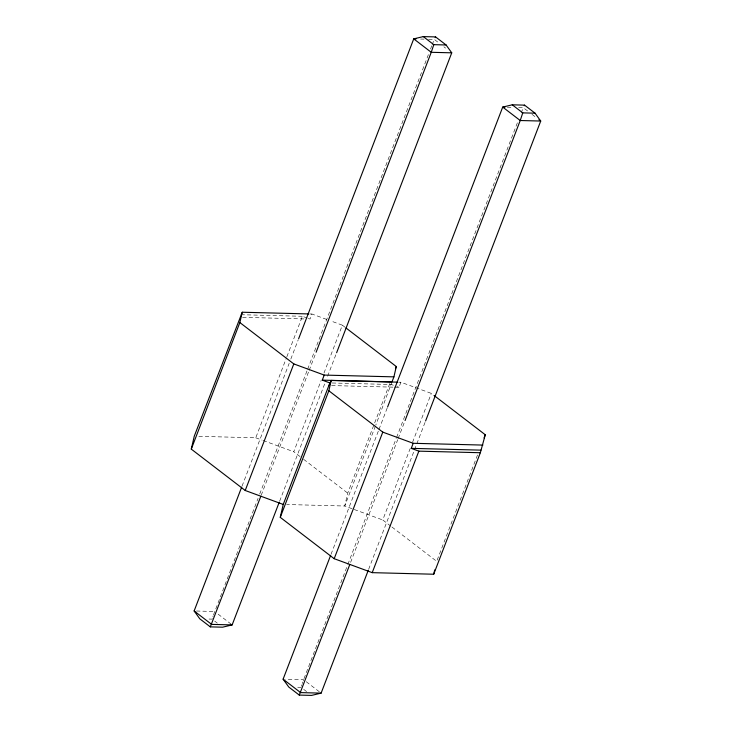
<?xml version="1.0" encoding="UTF-8"?>
<svg xmlns="http://www.w3.org/2000/svg" width="732" height="732" viewBox="0 0 732 732"><rect width="100%" height="100%" fill="white"/><g stroke="black" fill="none" stroke-linecap="round" stroke-linejoin="round"><path stroke-width="0.55" stroke-dasharray="3.66 2.75" d="M389.772 383.559L347.718 493.112L344.735 506.013L286.651 504.522M391.968 381.93L375.827 425.008M212.28 618.567L212.088 619.126L207.614 619.016M212.893 616.71L213.195 615.813M213.506 614.853L258.057 498.346M301.419 686.277L301.941 684.704M302.334 683.523L302.856 681.949M303.249 680.769L303.606 679.699L285.388 679.232M198.82 436.336L255.752 437.8L286.441 357.857M286.853 356.795L302.398 316.288L307.147 318.036M242.063 486.085L289.186 363.337M290.824 359.073L298.198 339.858M326.628 319.408L311.942 314.019L310.002 319.079L308.099 318.383M259.695 494.082L307.22 370.264M307.632 369.202L428.906 53.271M430.544 49.007L431.77 45.805M432.182 44.734L434.259 39.345L438.614 42.758M261.223 495.244L308.748 371.426M309.16 370.365L315.712 353.282M300.065 456.576L293.77 451.754L321.119 380.494M323.983 373.046L342.356 325.182L330.818 320.945M279.67 501.1L324.743 383.696M327.607 376.221L336.619 352.742M375.415 426.079L344.735 506.013L353.181 509.115M331.038 554.298L378.572 430.489M378.975 429.419L387.173 408.072M394.402 387.182L398.977 387.301L400.916 382.232L431.331 393.395L433.124 394.777M304.018 678.628L347.444 565.497M347.856 564.427L396.195 438.486M396.607 437.416L517.881 121.494M521.157 112.948L523.517 107.046M350.61 562.386L397.723 439.648M398.135 438.578L405.098 420.433M390.833 526.171L382.745 519.967L410.103 448.707M412.546 442.32L431.331 393.395M368.644 569.322L414.12 450.848M414.532 449.777L425.182 422.025M477.52 454.965L436.693 561.325L391.739 526.857M420.571 39.043L423.984 39.135M428.54 39.254L434.232 39.4M507.267 107.201L512.958 107.348M518.649 107.494L523.206 107.613L528.458 111.639M309.654 313.964L311.942 314.019M240.901 314.714L302.398 316.288M242.594 317.349L304.283 318.932M398.638 382.177L400.916 382.232M332.154 382.992L391.373 384.51L396.122 386.249M331.569 385.572L393.267 387.155M196.405 611.019L214.632 611.485M297.714 687.257L301.062 687.339M397.073 386.597L398.977 387.301M255.752 437.8L262.093 440.124M263.145 440.508L293.77 451.754M354.233 509.499L382.745 519.967M443.867 46.784L445.614 48.129M531.963 114.329L536.346 117.687M342.356 325.182L345.056 327.25M303.661 459.33L347.718 493.112M218.136 614.166L231.266 624.24M306.232 681.712L321.119 693.131M214.714 621.139L217.34 623.152M303.688 689.361L307.193 692.042"/><path stroke-width="1.1" d="M434.03 395.463L485.279 434.762L480.348 452.724L433.71 574.227L372.213 572.653L334.195 558.699L280.255 517.341L283.238 504.439L245.22 490.486L191.281 449.119L194.264 436.217L242.246 312.235L308.52 313.927M191.281 449.119L239.858 322.556L242.246 312.235M345.952 327.936L396.296 366.54L393.917 376.861L324.221 375.077L322.272 380.137L329.876 382.928L329.281 385.508L331.221 380.448L397.494 382.15M280.255 517.341L328.842 390.769L331.221 380.448M433.71 574.227L434.698 569.926M298.61 338.788L413.736 38.869L423.279 36.6L433.792 44.661L431.249 52.301L316.123 352.22M387.585 407.01L502.71 107.092L512.254 104.813L522.767 112.874L520.223 120.515L405.098 420.433M279.258 502.17L232.145 624.908L222.601 627.187L210.304 626.867L199.79 618.814L194.136 610.955L241.661 487.146M245.22 490.486L293.807 363.914L239.858 322.556M260.812 496.305L210.304 626.867M336.619 352.742L451.745 52.823L446.09 44.972L435.577 36.911L423.279 36.6M283.238 504.439L329.876 382.928M395.481 368.672L396.296 366.54M393.917 376.861L391.968 381.93L322.272 380.137M368.233 570.384L321.119 693.131L311.576 695.4L299.278 695.089L288.765 687.028L283.11 679.177L330.635 555.368M334.195 558.699L382.781 432.127L328.842 390.769M349.786 564.528L299.278 695.089M480.348 452.724L418.85 451.15L411.247 448.359L413.196 443.29L482.891 445.083M425.594 420.964L540.719 121.045L535.065 113.186L524.551 105.134L512.254 104.813M372.213 572.653L418.85 451.15M484.053 437.946L485.279 434.762M435.174 37.661L435.577 36.911M524.213 105.774L524.551 105.134M416.014 38.933L413.736 38.869L431.249 52.301L451.745 52.823M433.792 44.661L446.09 44.972M504.988 107.147L502.71 107.092L520.223 120.515L540.719 121.045L538.972 119.7M522.767 112.874L535.065 113.186M411.247 448.359L480.942 450.143M232.145 624.908L211.649 624.387L194.136 610.955M321.119 693.131L300.623 692.6L283.11 679.177M293.807 363.914L324.221 375.077M382.781 432.127L413.196 443.29"/></g></svg>
